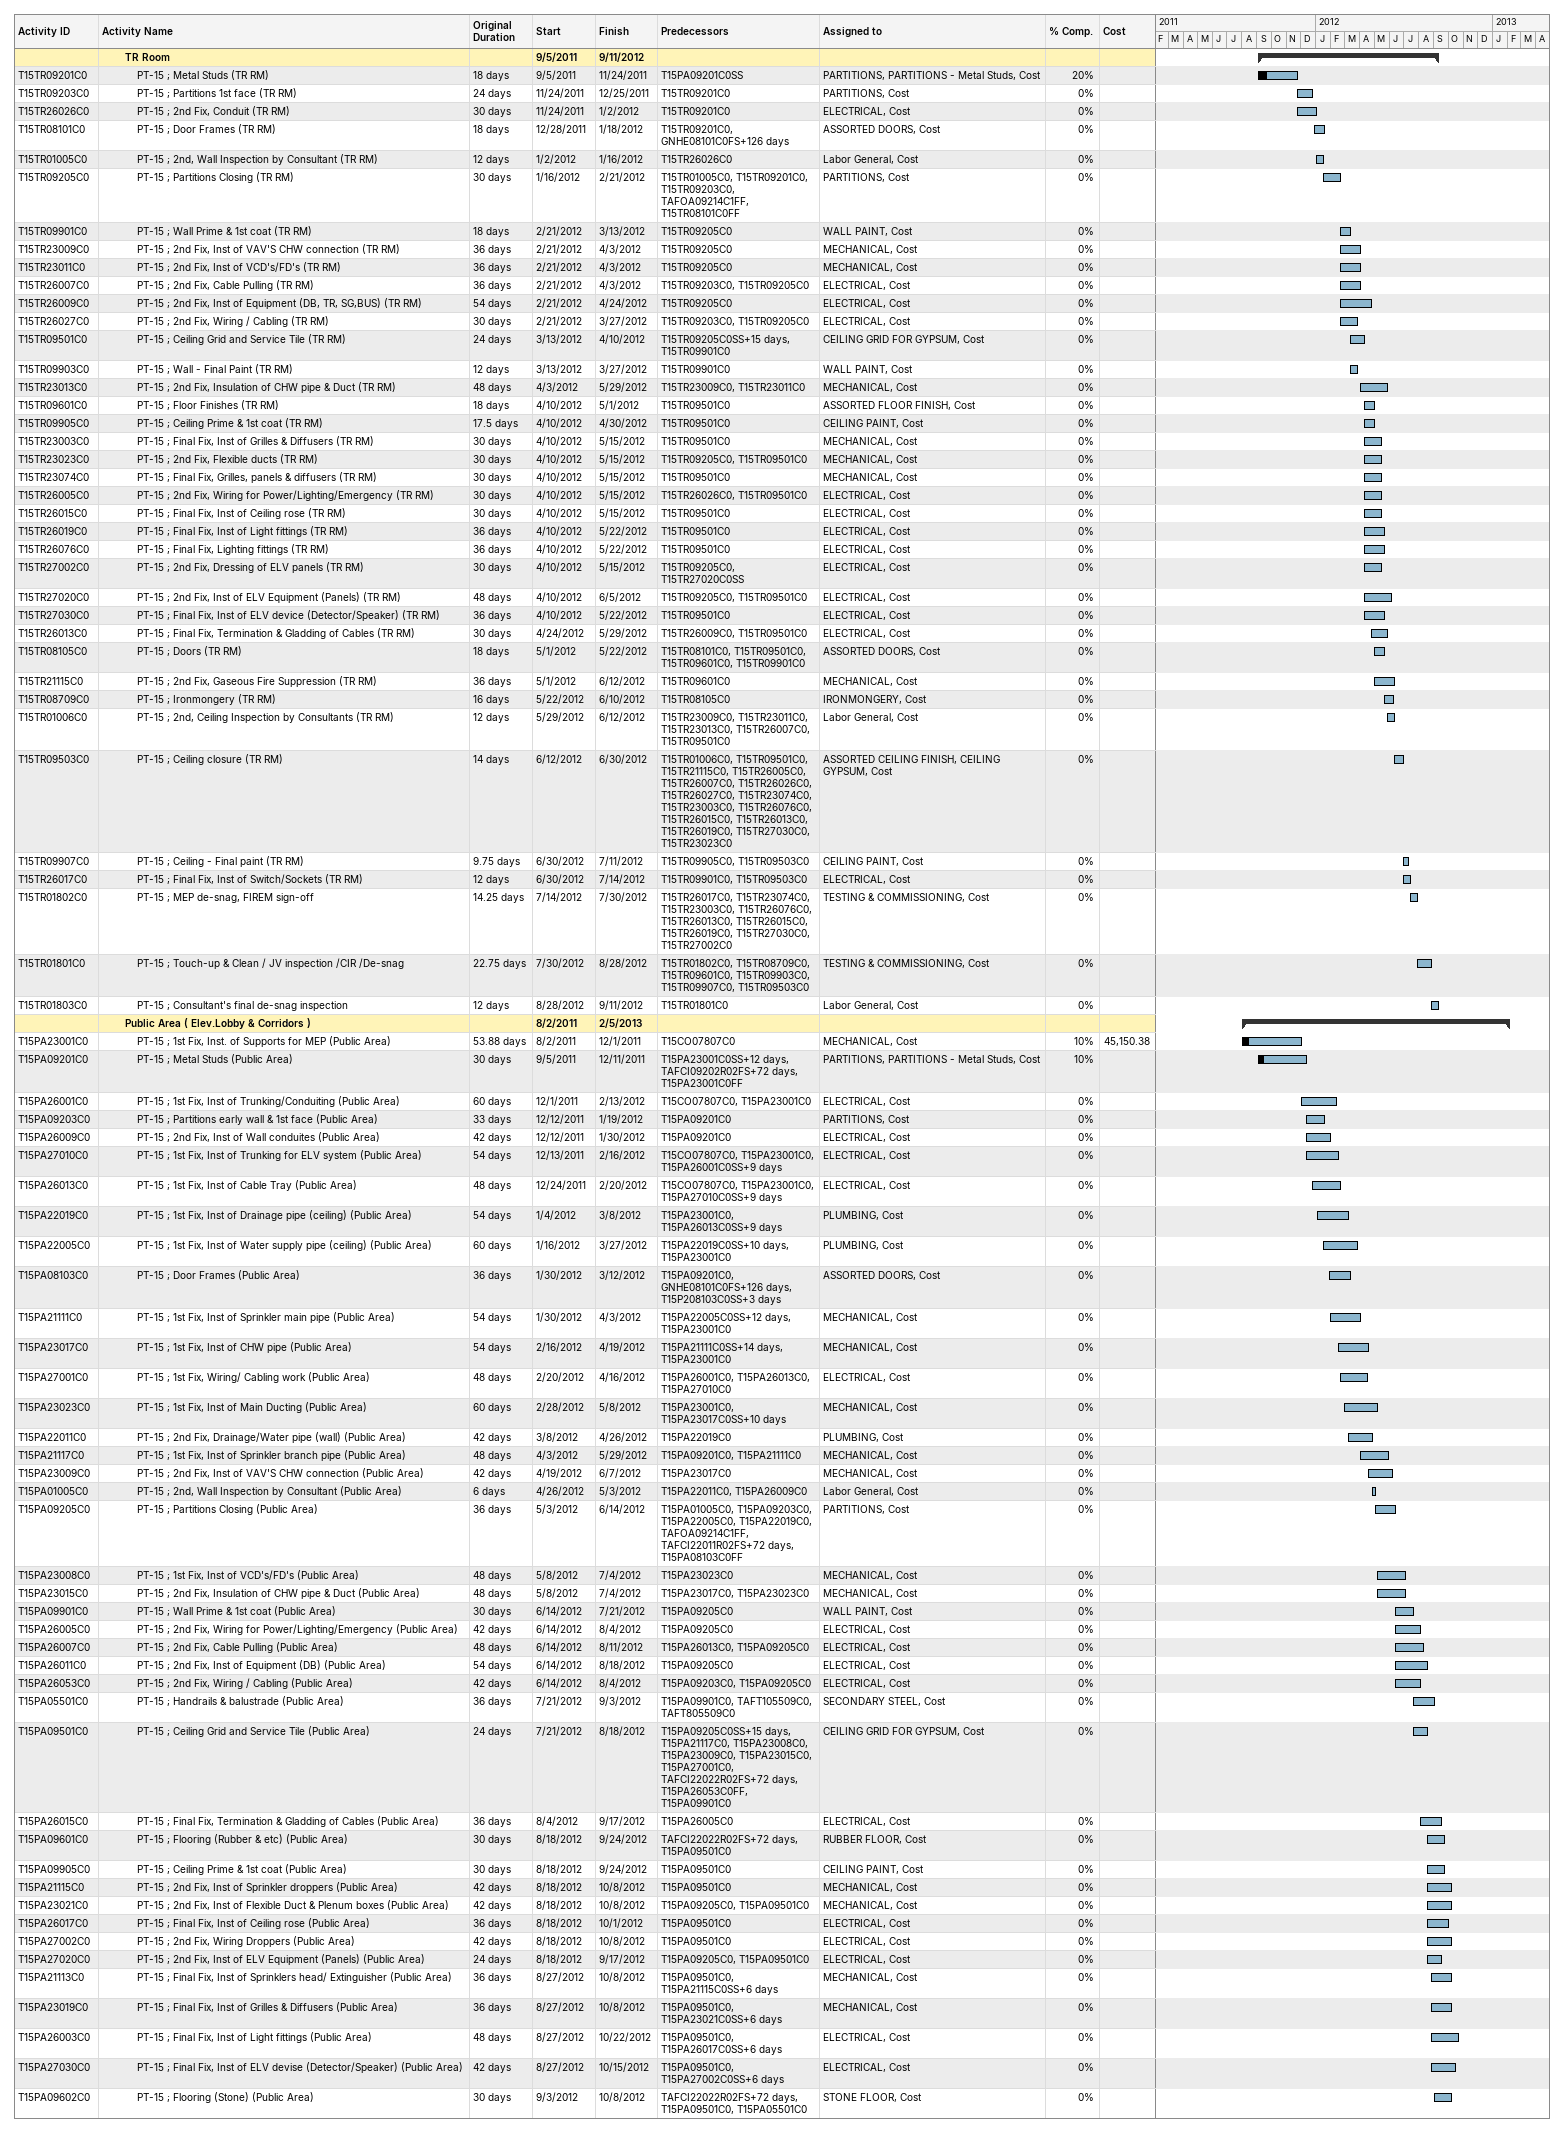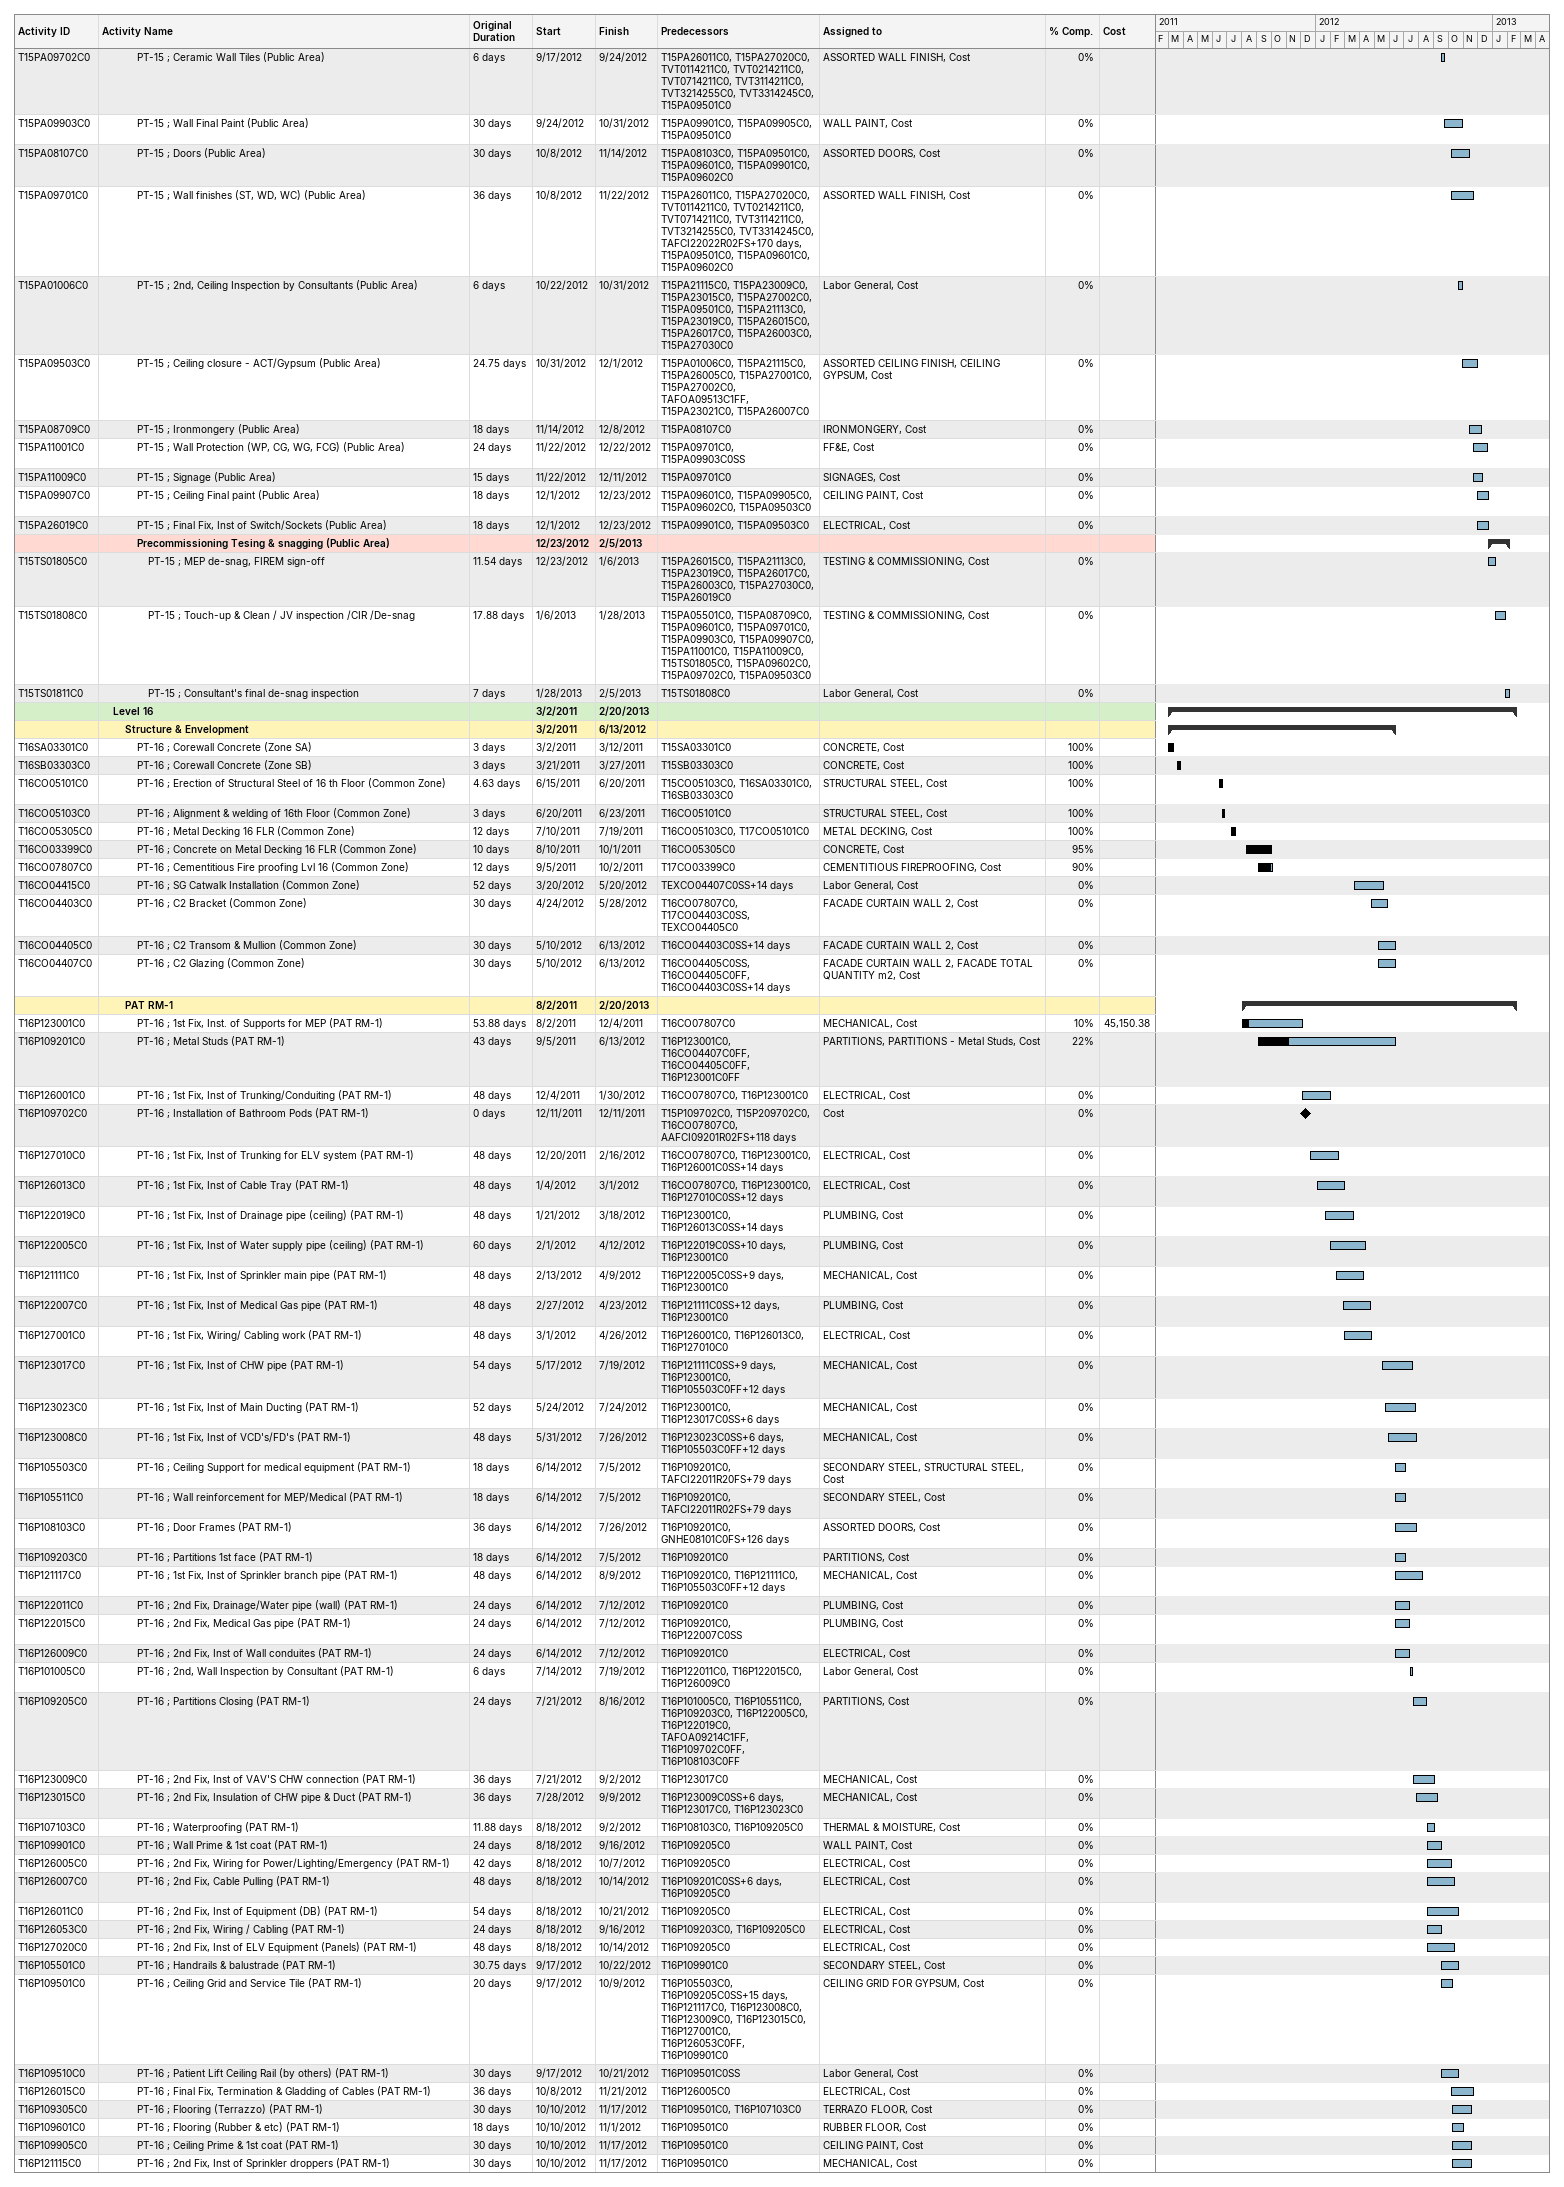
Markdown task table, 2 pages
| ID | Level | Task | Original duration | Start | Finish | Predecessors | Resources | % complete | Cost |
|---|---|---|---|---|---|---|---|---|---|
|  | 3 | **TR Room** |  | 2011-09-05 | 2012-09-11 |  |  |  |  |
| T15TR09201C0 | 4 | PT-15 ; Metal Studs (TR RM) | 18d | 2011-09-05 | 2011-11-24 | T15PA09201C0SS | PARTITIONS, PARTITIONS - Metal Studs, Cost | 20 |  |
| T15TR09203C0 | 4 | PT-15 ; Partitions 1st face (TR RM) | 24d | 2011-11-24 | 2011-12-25 | T15TR09201C0 | PARTITIONS, Cost | 0 |  |
| T15TR26026C0 | 4 | PT-15 ; 2nd Fix, Conduit (TR RM) | 30d | 2011-11-24 | 2012-01-02 | T15TR09201C0 | ELECTRICAL, Cost | 0 |  |
| T15TR08101C0 | 4 | PT-15 ; Door Frames (TR RM) | 18d | 2011-12-28 | 2012-01-18 | T15TR09201C0, GNHE08101C0FS+126d | ASSORTED DOORS, Cost | 0 |  |
| T15TR01005C0 | 4 | PT-15 ; 2nd, Wall Inspection by Consultant (TR RM) | 12d | 2012-01-02 | 2012-01-16 | T15TR26026C0 | Labor General, Cost | 0 |  |
| T15TR09205C0 | 4 | PT-15 ; Partitions Closing (TR RM) | 30d | 2012-01-16 | 2012-02-21 | T15TR01005C0, T15TR09201C0, T15TR09203C0, TAFOA09214C1FF, T15TR08101C0FF | PARTITIONS, Cost | 0 |  |
| T15TR09901C0 | 4 | PT-15 ; Wall Prime & 1st coat (TR RM) | 18d | 2012-02-21 | 2012-03-13 | T15TR09205C0 | WALL PAINT, Cost | 0 |  |
| T15TR23009C0 | 4 | PT-15 ; 2nd Fix, Inst of VAV'S CHW connection (TR RM) | 36d | 2012-02-21 | 2012-04-03 | T15TR09205C0 | MECHANICAL, Cost | 0 |  |
| T15TR23011C0 | 4 | PT-15 ; 2nd Fix, Inst of VCD's/FD's (TR RM) | 36d | 2012-02-21 | 2012-04-03 | T15TR09205C0 | MECHANICAL, Cost | 0 |  |
| T15TR26007C0 | 4 | PT-15 ; 2nd Fix, Cable Pulling (TR RM) | 36d | 2012-02-21 | 2012-04-03 | T15TR09203C0, T15TR09205C0 | ELECTRICAL, Cost | 0 |  |
| T15TR26009C0 | 4 | PT-15 ; 2nd Fix, Inst of Equipment (DB, TR, SG,BUS) (TR RM) | 54d | 2012-02-21 | 2012-04-24 | T15TR09205C0 | ELECTRICAL, Cost | 0 |  |
| T15TR26027C0 | 4 | PT-15 ; 2nd Fix, Wiring / Cabling (TR RM) | 30d | 2012-02-21 | 2012-03-27 | T15TR09203C0, T15TR09205C0 | ELECTRICAL, Cost | 0 |  |
| T15TR09501C0 | 4 | PT-15 ; Ceiling Grid and Service Tile (TR RM) | 24d | 2012-03-13 | 2012-04-10 | T15TR09205C0SS+15d, T15TR09901C0 | CEILING GRID FOR GYPSUM, Cost | 0 |  |
| T15TR09903C0 | 4 | PT-15 ; Wall - Final Paint (TR RM) | 12d | 2012-03-13 | 2012-03-27 | T15TR09901C0 | WALL PAINT, Cost | 0 |  |
| T15TR23013C0 | 4 | PT-15 ; 2nd Fix, Insulation of CHW pipe & Duct (TR RM) | 48d | 2012-04-03 | 2012-05-29 | T15TR23009C0, T15TR23011C0 | MECHANICAL, Cost | 0 |  |
| T15TR09601C0 | 4 | PT-15 ; Floor Finishes (TR RM) | 18d | 2012-04-10 | 2012-05-01 | T15TR09501C0 | ASSORTED FLOOR FINISH, Cost | 0 |  |
| T15TR09905C0 | 4 | PT-15 ; Ceiling Prime & 1st coat (TR RM) | 17.5d | 2012-04-10 | 2012-04-30 | T15TR09501C0 | CEILING PAINT, Cost | 0 |  |
| T15TR23003C0 | 4 | PT-15 ; Final Fix, Inst of Grilles & Diffusers (TR RM) | 30d | 2012-04-10 | 2012-05-15 | T15TR09501C0 | MECHANICAL, Cost | 0 |  |
| T15TR23023C0 | 4 | PT-15 ; 2nd Fix, Flexible ducts (TR RM) | 30d | 2012-04-10 | 2012-05-15 | T15TR09205C0, T15TR09501C0 | MECHANICAL, Cost | 0 |  |
| T15TR23074C0 | 4 | PT-15 ; Final Fix, Grilles, panels & diffusers (TR RM) | 30d | 2012-04-10 | 2012-05-15 | T15TR09501C0 | MECHANICAL, Cost | 0 |  |
| T15TR26005C0 | 4 | PT-15 ; 2nd Fix, Wiring for Power/Lighting/Emergency (TR RM) | 30d | 2012-04-10 | 2012-05-15 | T15TR26026C0, T15TR09501C0 | ELECTRICAL, Cost | 0 |  |
| T15TR26015C0 | 4 | PT-15 ; Final Fix, Inst of Ceiling rose (TR RM) | 30d | 2012-04-10 | 2012-05-15 | T15TR09501C0 | ELECTRICAL, Cost | 0 |  |
| T15TR26019C0 | 4 | PT-15 ; Final Fix, Inst of Light fittings (TR RM) | 36d | 2012-04-10 | 2012-05-22 | T15TR09501C0 | ELECTRICAL, Cost | 0 |  |
| T15TR26076C0 | 4 | PT-15 ; Final Fix, Lighting fittings (TR RM) | 36d | 2012-04-10 | 2012-05-22 | T15TR09501C0 | ELECTRICAL, Cost | 0 |  |
| T15TR27002C0 | 4 | PT-15 ; 2nd Fix, Dressing of ELV panels (TR RM) | 30d | 2012-04-10 | 2012-05-15 | T15TR09205C0, T15TR27020C0SS | ELECTRICAL, Cost | 0 |  |
| T15TR27020C0 | 4 | PT-15 ; 2nd Fix, Inst of ELV Equipment (Panels) (TR RM) | 48d | 2012-04-10 | 2012-06-05 | T15TR09205C0, T15TR09501C0 | ELECTRICAL, Cost | 0 |  |
| T15TR27030C0 | 4 | PT-15 ; Final Fix, Inst of ELV device (Detector/Speaker) (TR RM) | 36d | 2012-04-10 | 2012-05-22 | T15TR09501C0 | ELECTRICAL, Cost | 0 |  |
| T15TR26013C0 | 4 | PT-15 ; Final Fix, Termination & Gladding of Cables (TR RM) | 30d | 2012-04-24 | 2012-05-29 | T15TR26009C0, T15TR09501C0 | ELECTRICAL, Cost | 0 |  |
| T15TR08105C0 | 4 | PT-15 ; Doors (TR RM) | 18d | 2012-05-01 | 2012-05-22 | T15TR08101C0, T15TR09501C0, T15TR09601C0, T15TR09901C0 | ASSORTED DOORS, Cost | 0 |  |
| T15TR21115C0 | 4 | PT-15 ; 2nd Fix, Gaseous Fire Suppression (TR RM) | 36d | 2012-05-01 | 2012-06-12 | T15TR09601C0 | MECHANICAL, Cost | 0 |  |
| T15TR08709C0 | 4 | PT-15 ; Ironmongery (TR RM) | 16d | 2012-05-22 | 2012-06-10 | T15TR08105C0 | IRONMONGERY, Cost | 0 |  |
| T15TR01006C0 | 4 | PT-15 ; 2nd, Ceiling Inspection by Consultants (TR RM) | 12d | 2012-05-29 | 2012-06-12 | T15TR23009C0, T15TR23011C0, T15TR23013C0, T15TR26007C0, T15TR09501C0 | Labor General, Cost | 0 |  |
| T15TR09503C0 | 4 | PT-15 ; Ceiling closure (TR RM) | 14d | 2012-06-12 | 2012-06-30 | T15TR01006C0, T15TR09501C0, T15TR21115C0, T15TR26005C0, T15TR26007C0, T15TR26026C0, T15TR26027C0, T15TR23074C0, T15TR23003C0, T15TR26076C0, T15TR26015C0, T15TR26013C0, T15TR26019C0, T15TR27030C0, T15TR23023C0 | ASSORTED CEILING FINISH, CEILING GYPSUM, Cost | 0 |  |
| T15TR09907C0 | 4 | PT-15 ; Ceiling - Final paint (TR RM) | 9.75d | 2012-06-30 | 2012-07-11 | T15TR09905C0, T15TR09503C0 | CEILING PAINT, Cost | 0 |  |
| T15TR26017C0 | 4 | PT-15 ; Final Fix, Inst of Switch/Sockets (TR RM) | 12d | 2012-06-30 | 2012-07-14 | T15TR09901C0, T15TR09503C0 | ELECTRICAL, Cost | 0 |  |
| T15TR01802C0 | 4 | PT-15 ; MEP de-snag, FIREM sign-off | 14.25d | 2012-07-14 | 2012-07-30 | T15TR26017C0, T15TR23074C0, T15TR23003C0, T15TR26076C0, T15TR26013C0, T15TR26015C0, T15TR26019C0, T15TR27030C0, T15TR27002C0 | TESTING & COMMISSIONING, Cost | 0 |  |
| T15TR01801C0 | 4 | PT-15 ; Touch-up & Clean / JV inspection /CIR /De-snag | 22.75d | 2012-07-30 | 2012-08-28 | T15TR01802C0, T15TR08709C0, T15TR09601C0, T15TR09903C0, T15TR09907C0, T15TR09503C0 | TESTING & COMMISSIONING, Cost | 0 |  |
| T15TR01803C0 | 4 | PT-15 ; Consultant's final de-snag inspection | 12d | 2012-08-28 | 2012-09-11 | T15TR01801C0 | Labor General, Cost | 0 |  |
|  | 3 | **Public Area ( Elev.Lobby & Corridors )** |  | 2011-08-02 | 2013-02-05 |  |  |  |  |
| T15PA23001C0 | 4 | PT-15 ; 1st Fix, Inst. of Supports for MEP (Public Area) | 53.88d | 2011-08-02 | 2011-12-01 | T15CO07807C0 | MECHANICAL, Cost | 10 | 45150.38 |
| T15PA09201C0 | 4 | PT-15 ; Metal Studs (Public Area) | 30d | 2011-09-05 | 2011-12-11 | T15PA23001C0SS+12d, TAFCI09202R02FS+72d, T15PA23001C0FF | PARTITIONS, PARTITIONS - Metal Studs, Cost | 10 |  |
| T15PA26001C0 | 4 | PT-15 ; 1st Fix, Inst of Trunking/Conduiting (Public Area) | 60d | 2011-12-01 | 2012-02-13 | T15CO07807C0, T15PA23001C0 | ELECTRICAL, Cost | 0 |  |
| T15PA09203C0 | 4 | PT-15 ; Partitions early wall & 1st face (Public Area) | 33d | 2011-12-12 | 2012-01-19 | T15PA09201C0 | PARTITIONS, Cost | 0 |  |
| T15PA26009C0 | 4 | PT-15 ; 2nd Fix, Inst of Wall conduites (Public Area) | 42d | 2011-12-12 | 2012-01-30 | T15PA09201C0 | ELECTRICAL, Cost | 0 |  |
| T15PA27010C0 | 4 | PT-15 ; 1st Fix, Inst of Trunking for ELV system (Public Area) | 54d | 2011-12-13 | 2012-02-16 | T15CO07807C0, T15PA23001C0, T15PA26001C0SS+9d | ELECTRICAL, Cost | 0 |  |
| T15PA26013C0 | 4 | PT-15 ; 1st Fix, Inst of Cable Tray (Public Area) | 48d | 2011-12-24 | 2012-02-20 | T15CO07807C0, T15PA23001C0, T15PA27010C0SS+9d | ELECTRICAL, Cost | 0 |  |
| T15PA22019C0 | 4 | PT-15 ; 1st Fix, Inst of Drainage pipe (ceiling) (Public Area) | 54d | 2012-01-04 | 2012-03-08 | T15PA23001C0, T15PA26013C0SS+9d | PLUMBING, Cost | 0 |  |
| T15PA22005C0 | 4 | PT-15 ; 1st Fix, Inst of Water supply pipe (ceiling) (Public Area) | 60d | 2012-01-16 | 2012-03-27 | T15PA22019C0SS+10d, T15PA23001C0 | PLUMBING, Cost | 0 |  |
| T15PA08103C0 | 4 | PT-15 ; Door Frames (Public Area) | 36d | 2012-01-30 | 2012-03-12 | T15PA09201C0, GNHE08101C0FS+126d, T15P208103C0SS+3d | ASSORTED DOORS, Cost | 0 |  |
| T15PA21111C0 | 4 | PT-15 ; 1st Fix, Inst of Sprinkler main pipe (Public Area) | 54d | 2012-01-30 | 2012-04-03 | T15PA22005C0SS+12d, T15PA23001C0 | MECHANICAL, Cost | 0 |  |
| T15PA23017C0 | 4 | PT-15 ; 1st Fix, Inst of CHW pipe (Public Area) | 54d | 2012-02-16 | 2012-04-19 | T15PA21111C0SS+14d, T15PA23001C0 | MECHANICAL, Cost | 0 |  |
| T15PA27001C0 | 4 | PT-15 ; 1st Fix, Wiring/ Cabling work (Public Area) | 48d | 2012-02-20 | 2012-04-16 | T15PA26001C0, T15PA26013C0, T15PA27010C0 | ELECTRICAL, Cost | 0 |  |
| T15PA23023C0 | 4 | PT-15 ; 1st Fix, Inst of Main Ducting (Public Area) | 60d | 2012-02-28 | 2012-05-08 | T15PA23001C0, T15PA23017C0SS+10d | MECHANICAL, Cost | 0 |  |
| T15PA22011C0 | 4 | PT-15 ; 2nd Fix, Drainage/Water pipe (wall) (Public Area) | 42d | 2012-03-08 | 2012-04-26 | T15PA22019C0 | PLUMBING, Cost | 0 |  |
| T15PA21117C0 | 4 | PT-15 ; 1st Fix, Inst of Sprinkler branch pipe (Public Area) | 48d | 2012-04-03 | 2012-05-29 | T15PA09201C0, T15PA21111C0 | MECHANICAL, Cost | 0 |  |
| T15PA23009C0 | 4 | PT-15 ; 2nd Fix, Inst of VAV'S CHW connection (Public Area) | 42d | 2012-04-19 | 2012-06-07 | T15PA23017C0 | MECHANICAL, Cost | 0 |  |
| T15PA01005C0 | 4 | PT-15 ; 2nd, Wall Inspection by Consultant (Public Area) | 6d | 2012-04-26 | 2012-05-03 | T15PA22011C0, T15PA26009C0 | Labor General, Cost | 0 |  |
| T15PA09205C0 | 4 | PT-15 ; Partitions Closing (Public Area) | 36d | 2012-05-03 | 2012-06-14 | T15PA01005C0, T15PA09203C0, T15PA22005C0, T15PA22019C0, TAFOA09214C1FF, TAFCI22011R02FS+72d, T15PA08103C0FF | PARTITIONS, Cost | 0 |  |
| T15PA23008C0 | 4 | PT-15 ; 1st Fix, Inst of VCD's/FD's (Public Area) | 48d | 2012-05-08 | 2012-07-04 | T15PA23023C0 | MECHANICAL, Cost | 0 |  |
| T15PA23015C0 | 4 | PT-15 ; 2nd Fix, Insulation of CHW pipe & Duct (Public Area) | 48d | 2012-05-08 | 2012-07-04 | T15PA23017C0, T15PA23023C0 | MECHANICAL, Cost | 0 |  |
| T15PA09901C0 | 4 | PT-15 ; Wall Prime & 1st coat (Public Area) | 30d | 2012-06-14 | 2012-07-21 | T15PA09205C0 | WALL PAINT, Cost | 0 |  |
| T15PA26005C0 | 4 | PT-15 ; 2nd Fix, Wiring for Power/Lighting/Emergency (Public Area) | 42d | 2012-06-14 | 2012-08-04 | T15PA09205C0 | ELECTRICAL, Cost | 0 |  |
| T15PA26007C0 | 4 | PT-15 ; 2nd Fix, Cable Pulling (Public Area) | 48d | 2012-06-14 | 2012-08-11 | T15PA26013C0, T15PA09205C0 | ELECTRICAL, Cost | 0 |  |
| T15PA26011C0 | 4 | PT-15 ; 2nd Fix, Inst of Equipment (DB) (Public Area) | 54d | 2012-06-14 | 2012-08-18 | T15PA09205C0 | ELECTRICAL, Cost | 0 |  |
| T15PA26053C0 | 4 | PT-15 ; 2nd Fix, Wiring / Cabling (Public Area) | 42d | 2012-06-14 | 2012-08-04 | T15PA09203C0, T15PA09205C0 | ELECTRICAL, Cost | 0 |  |
| T15PA05501C0 | 4 | PT-15 ; Handrails & balustrade (Public Area) | 36d | 2012-07-21 | 2012-09-03 | T15PA09901C0, TAFT105509C0, TAFT805509C0 | SECONDARY STEEL, Cost | 0 |  |
| T15PA09501C0 | 4 | PT-15 ; Ceiling Grid and Service Tile (Public Area) | 24d | 2012-07-21 | 2012-08-18 | T15PA09205C0SS+15d, T15PA21117C0, T15PA23008C0, T15PA23009C0, T15PA23015C0, T15PA27001C0, TAFCI22022R02FS+72d, T15PA26053C0FF, T15PA09901C0 | CEILING GRID FOR GYPSUM, Cost | 0 |  |
| T15PA26015C0 | 4 | PT-15 ; Final Fix, Termination & Gladding of Cables (Public Area) | 36d | 2012-08-04 | 2012-09-17 | T15PA26005C0 | ELECTRICAL, Cost | 0 |  |
| T15PA09601C0 | 4 | PT-15 ; Flooring (Rubber & etc) (Public Area) | 30d | 2012-08-18 | 2012-09-24 | TAFCI22022R02FS+72d, T15PA09501C0 | RUBBER FLOOR, Cost | 0 |  |
| T15PA09905C0 | 4 | PT-15 ; Ceiling Prime & 1st coat (Public Area) | 30d | 2012-08-18 | 2012-09-24 | T15PA09501C0 | CEILING PAINT, Cost | 0 |  |
| T15PA21115C0 | 4 | PT-15 ; 2nd Fix, Inst of Sprinkler droppers (Public Area) | 42d | 2012-08-18 | 2012-10-08 | T15PA09501C0 | MECHANICAL, Cost | 0 |  |
| T15PA23021C0 | 4 | PT-15 ; 2nd Fix, Inst of Flexible Duct & Plenum boxes (Public Area) | 42d | 2012-08-18 | 2012-10-08 | T15PA09205C0, T15PA09501C0 | MECHANICAL, Cost | 0 |  |
| T15PA26017C0 | 4 | PT-15 ; Final Fix, Inst of Ceiling rose (Public Area) | 36d | 2012-08-18 | 2012-10-01 | T15PA09501C0 | ELECTRICAL, Cost | 0 |  |
| T15PA27002C0 | 4 | PT-15 ; 2nd Fix, Wiring Droppers (Public Area) | 42d | 2012-08-18 | 2012-10-08 | T15PA09501C0 | ELECTRICAL, Cost | 0 |  |
| T15PA27020C0 | 4 | PT-15 ; 2nd Fix, Inst of ELV Equipment (Panels) (Public Area) | 24d | 2012-08-18 | 2012-09-17 | T15PA09205C0, T15PA09501C0 | ELECTRICAL, Cost | 0 |  |
| T15PA21113C0 | 4 | PT-15 ; Final Fix, Inst of Sprinklers head/ Extinguisher (Public Area) | 36d | 2012-08-27 | 2012-10-08 | T15PA09501C0, T15PA21115C0SS+6d | MECHANICAL, Cost | 0 |  |
| T15PA23019C0 | 4 | PT-15 ; Final Fix, Inst of Grilles & Diffusers (Public Area) | 36d | 2012-08-27 | 2012-10-08 | T15PA09501C0, T15PA23021C0SS+6d | MECHANICAL, Cost | 0 |  |
| T15PA26003C0 | 4 | PT-15 ; Final Fix, Inst of Light fittings (Public Area) | 48d | 2012-08-27 | 2012-10-22 | T15PA09501C0, T15PA26017C0SS+6d | ELECTRICAL, Cost | 0 |  |
| T15PA27030C0 | 4 | PT-15 ; Final Fix, Inst of ELV devise (Detector/Speaker) (Public Area) | 42d | 2012-08-27 | 2012-10-15 | T15PA09501C0, T15PA27002C0SS+6d | ELECTRICAL, Cost | 0 |  |
| T15PA09602C0 | 4 | PT-15 ; Flooring (Stone) (Public Area) | 30d | 2012-09-03 | 2012-10-08 | TAFCI22022R02FS+72d, T15PA09501C0, T15PA05501C0 | STONE FLOOR, Cost | 0 |  |
| T15PA09702C0 | 4 | PT-15 ; Ceramic Wall Tiles (Public Area) | 6d | 2012-09-17 | 2012-09-24 | T15PA26011C0, T15PA27020C0, TVT0114211C0, TVT0214211C0, TVT0714211C0, TVT3114211C0, TVT3214255C0, TVT3314245C0, T15PA09501C0 | ASSORTED WALL FINISH, Cost | 0 |  |
| T15PA09903C0 | 4 | PT-15 ; Wall Final Paint (Public Area) | 30d | 2012-09-24 | 2012-10-31 | T15PA09901C0, T15PA09905C0, T15PA09501C0 | WALL PAINT, Cost | 0 |  |
| T15PA08107C0 | 4 | PT-15 ; Doors (Public Area) | 30d | 2012-10-08 | 2012-11-14 | T15PA08103C0, T15PA09501C0, T15PA09601C0, T15PA09901C0, T15PA09602C0 | ASSORTED DOORS, Cost | 0 |  |
| T15PA09701C0 | 4 | PT-15 ; Wall finishes (ST, WD, WC) (Public Area) | 36d | 2012-10-08 | 2012-11-22 | T15PA26011C0, T15PA27020C0, TVT0114211C0, TVT0214211C0, TVT0714211C0, TVT3114211C0, TVT3214255C0, TVT3314245C0, TAFCI22022R02FS+170d, T15PA09501C0, T15PA09601C0, T15PA09602C0 | ASSORTED WALL FINISH, Cost | 0 |  |
| T15PA01006C0 | 4 | PT-15 ; 2nd, Ceiling Inspection by Consultants (Public Area) | 6d | 2012-10-22 | 2012-10-31 | T15PA21115C0, T15PA23009C0, T15PA23015C0, T15PA27002C0, T15PA09501C0, T15PA21113C0, T15PA23019C0, T15PA26015C0, T15PA26017C0, T15PA26003C0, T15PA27030C0 | Labor General, Cost | 0 |  |
| T15PA09503C0 | 4 | PT-15 ; Ceiling closure - ACT/Gypsum (Public Area) | 24.75d | 2012-10-31 | 2012-12-01 | T15PA01006C0, T15PA21115C0, T15PA26005C0, T15PA27001C0, T15PA27002C0, TAFOA09513C1FF, T15PA23021C0, T15PA26007C0 | ASSORTED CEILING FINISH, CEILING GYPSUM, Cost | 0 |  |
| T15PA08709C0 | 4 | PT-15 ; Ironmongery (Public Area) | 18d | 2012-11-14 | 2012-12-08 | T15PA08107C0 | IRONMONGERY, Cost | 0 |  |
| T15PA11001C0 | 4 | PT-15 ; Wall Protection (WP, CG, WG, FCG) (Public Area) | 24d | 2012-11-22 | 2012-12-22 | T15PA09701C0, T15PA09903C0SS | FF&E, Cost | 0 |  |
| T15PA11009C0 | 4 | PT-15 ; Signage (Public Area) | 15d | 2012-11-22 | 2012-12-11 | T15PA09701C0 | SIGNAGES, Cost | 0 |  |
| T15PA09907C0 | 4 | PT-15 ; Ceiling Final paint (Public Area) | 18d | 2012-12-01 | 2012-12-23 | T15PA09601C0, T15PA09905C0, T15PA09602C0, T15PA09503C0 | CEILING PAINT, Cost | 0 |  |
| T15PA26019C0 | 4 | PT-15 ; Final Fix, Inst of Switch/Sockets (Public Area) | 18d | 2012-12-01 | 2012-12-23 | T15PA09901C0, T15PA09503C0 | ELECTRICAL, Cost | 0 |  |
|  | 4 | **Precommissioning Tesing & snagging (Public Area)** |  | 2012-12-23 | 2013-02-05 |  |  |  |  |
| T15TS01805C0 | 5 | PT-15 ; MEP de-snag, FIREM sign-off | 11.54d | 2012-12-23 | 2013-01-06 | T15PA26015C0, T15PA21113C0, T15PA23019C0, T15PA26017C0, T15PA26003C0, T15PA27030C0, T15PA26019C0 | TESTING & COMMISSIONING, Cost | 0 |  |
| T15TS01808C0 | 5 | PT-15 ; Touch-up & Clean / JV inspection /CIR /De-snag | 17.88d | 2013-01-06 | 2013-01-28 | T15PA05501C0, T15PA08709C0, T15PA09601C0, T15PA09701C0, T15PA09903C0, T15PA09907C0, T15PA11001C0, T15PA11009C0, T15TS01805C0, T15PA09602C0, T15PA09702C0, T15PA09503C0 | TESTING & COMMISSIONING, Cost | 0 |  |
| T15TS01811C0 | 5 | PT-15 ; Consultant's final de-snag inspection | 7d | 2013-01-28 | 2013-02-05 | T15TS01808C0 | Labor General, Cost | 0 |  |
|  | 2 | **Level 16** |  | 2011-03-02 | 2013-02-20 |  |  |  |  |
|  | 3 | **Structure & Envelopment** |  | 2011-03-02 | 2012-06-13 |  |  |  |  |
| T16SA03301C0 | 4 | PT-16 ; Corewall Concrete (Zone SA) | 3d | 2011-03-02 | 2011-03-12 | T15SA03301C0 | CONCRETE, Cost | 100 |  |
| T16SB03303C0 | 4 | PT-16 ; Corewall Concrete (Zone SB) | 3d | 2011-03-21 | 2011-03-27 | T15SB03303C0 | CONCRETE, Cost | 100 |  |
| T16CO05101C0 | 4 | PT-16 ; Erection of Structural Steel of 16 th Floor (Common Zone) | 4.63d | 2011-06-15 | 2011-06-20 | T15CO05103C0, T16SA03301C0, T16SB03303C0 | STRUCTURAL STEEL, Cost | 100 |  |
| T16CO05103C0 | 4 | PT-16 ; Alignment & welding of 16th Floor (Common Zone) | 3d | 2011-06-20 | 2011-06-23 | T16CO05101C0 | STRUCTURAL STEEL, Cost | 100 |  |
| T16CO05305C0 | 4 | PT-16 ; Metal Decking 16 FLR (Common Zone) | 12d | 2011-07-10 | 2011-07-19 | T16CO05103C0, T17CO05101C0 | METAL DECKING, Cost | 100 |  |
| T16CO03399C0 | 4 | PT-16 ; Concrete on Metal Decking 16 FLR (Common Zone) | 10d | 2011-08-10 | 2011-10-01 | T16CO05305C0 | CONCRETE, Cost | 95 |  |
| T16CO07807C0 | 4 | PT-16 ; Cementitious Fire proofing Lvl 16 (Common Zone) | 12d | 2011-09-05 | 2011-10-02 | T17CO03399C0 | CEMENTITIOUS FIREPROOFING, Cost | 90 |  |
| T16CO04415C0 | 4 | PT-16 ; SG Catwalk Installation (Common Zone) | 52d | 2012-03-20 | 2012-05-20 | TEXCO04407C0SS+14d | Labor General, Cost | 0 |  |
| T16CO04403C0 | 4 | PT-16 ; C2 Bracket (Common Zone) | 30d | 2012-04-24 | 2012-05-28 | T16CO07807C0, T17CO04403C0SS, TEXCO04405C0 | FACADE CURTAIN WALL 2, Cost | 0 |  |
| T16CO04405C0 | 4 | PT-16 ; C2 Transom & Mullion (Common Zone) | 30d | 2012-05-10 | 2012-06-13 | T16CO04403C0SS+14d | FACADE CURTAIN WALL 2, Cost | 0 |  |
| T16CO04407C0 | 4 | PT-16 ; C2 Glazing (Common Zone) | 30d | 2012-05-10 | 2012-06-13 | T16CO04405C0SS, T16CO04405C0FF, T16CO04403C0SS+14d | FACADE CURTAIN WALL 2, FACADE TOTAL QUANTITY m2, Cost | 0 |  |
|  | 3 | **PAT RM-1** |  | 2011-08-02 | 2013-02-20 |  |  |  |  |
| T16P123001C0 | 4 | PT-16 ; 1st Fix, Inst. of Supports for MEP (PAT RM-1) | 53.88d | 2011-08-02 | 2011-12-04 | T16CO07807C0 | MECHANICAL, Cost | 10 | 45150.38 |
| T16P109201C0 | 4 | PT-16 ; Metal Studs (PAT RM-1) | 43d | 2011-09-05 | 2012-06-13 | T16P123001C0, T16CO04407C0FF, T16CO04405C0FF, T16P123001C0FF | PARTITIONS, PARTITIONS - Metal Studs, Cost | 22 |  |
| T16P126001C0 | 4 | PT-16 ; 1st Fix, Inst of Trunking/Conduiting (PAT RM-1) | 48d | 2011-12-04 | 2012-01-30 | T16CO07807C0, T16P123001C0 | ELECTRICAL, Cost | 0 |  |
| T16P109702C0 | 4 | PT-16 ; Installation of Bathroom Pods (PAT RM-1) | 0d | 2011-12-11 | 2011-12-11 | T15P109702C0, T15P209702C0, T16CO07807C0, AAFCI09201R02FS+118d | Cost | 0 |  |
| T16P127010C0 | 4 | PT-16 ; 1st Fix, Inst of Trunking for ELV system (PAT RM-1) | 48d | 2011-12-20 | 2012-02-16 | T16CO07807C0, T16P123001C0, T16P126001C0SS+14d | ELECTRICAL, Cost | 0 |  |
| T16P126013C0 | 4 | PT-16 ; 1st Fix, Inst of Cable Tray (PAT RM-1) | 48d | 2012-01-04 | 2012-03-01 | T16CO07807C0, T16P123001C0, T16P127010C0SS+12d | ELECTRICAL, Cost | 0 |  |
| T16P122019C0 | 4 | PT-16 ; 1st Fix, Inst of Drainage pipe (ceiling) (PAT RM-1) | 48d | 2012-01-21 | 2012-03-18 | T16P123001C0, T16P126013C0SS+14d | PLUMBING, Cost | 0 |  |
| T16P122005C0 | 4 | PT-16 ; 1st Fix, Inst of Water supply pipe (ceiling) (PAT RM-1) | 60d | 2012-02-01 | 2012-04-12 | T16P122019C0SS+10d, T16P123001C0 | PLUMBING, Cost | 0 |  |
| T16P121111C0 | 4 | PT-16 ; 1st Fix, Inst of Sprinkler main pipe (PAT RM-1) | 48d | 2012-02-13 | 2012-04-09 | T16P122005C0SS+9d, T16P123001C0 | MECHANICAL, Cost | 0 |  |
| T16P122007C0 | 4 | PT-16 ; 1st Fix, Inst of Medical Gas pipe (PAT RM-1) | 48d | 2012-02-27 | 2012-04-23 | T16P121111C0SS+12d, T16P123001C0 | PLUMBING, Cost | 0 |  |
| T16P127001C0 | 4 | PT-16 ; 1st Fix, Wiring/ Cabling work (PAT RM-1) | 48d | 2012-03-01 | 2012-04-26 | T16P126001C0, T16P126013C0, T16P127010C0 | ELECTRICAL, Cost | 0 |  |
| T16P123017C0 | 4 | PT-16 ; 1st Fix, Inst of CHW pipe (PAT RM-1) | 54d | 2012-05-17 | 2012-07-19 | T16P121111C0SS+9d, T16P123001C0, T16P105503C0FF+12d | MECHANICAL, Cost | 0 |  |
| T16P123023C0 | 4 | PT-16 ; 1st Fix, Inst of Main Ducting (PAT RM-1) | 52d | 2012-05-24 | 2012-07-24 | T16P123001C0, T16P123017C0SS+6d | MECHANICAL, Cost | 0 |  |
| T16P123008C0 | 4 | PT-16 ; 1st Fix, Inst of VCD's/FD's (PAT RM-1) | 48d | 2012-05-31 | 2012-07-26 | T16P123023C0SS+6d, T16P105503C0FF+12d | MECHANICAL, Cost | 0 |  |
| T16P105503C0 | 4 | PT-16 ; Ceiling Support for medical equipment (PAT RM-1) | 18d | 2012-06-14 | 2012-07-05 | T16P109201C0, TAFCI22011R20FS+79d | SECONDARY STEEL, STRUCTURAL STEEL, Cost | 0 |  |
| T16P105511C0 | 4 | PT-16 ; Wall reinforcement for MEP/Medical (PAT RM-1) | 18d | 2012-06-14 | 2012-07-05 | T16P109201C0, TAFCI22011R02FS+79d | SECONDARY STEEL, Cost | 0 |  |
| T16P108103C0 | 4 | PT-16 ; Door Frames (PAT RM-1) | 36d | 2012-06-14 | 2012-07-26 | T16P109201C0, GNHE08101C0FS+126d | ASSORTED DOORS, Cost | 0 |  |
| T16P109203C0 | 4 | PT-16 ; Partitions 1st face (PAT RM-1) | 18d | 2012-06-14 | 2012-07-05 | T16P109201C0 | PARTITIONS, Cost | 0 |  |
| T16P121117C0 | 4 | PT-16 ; 1st Fix, Inst of Sprinkler branch pipe (PAT RM-1) | 48d | 2012-06-14 | 2012-08-09 | T16P109201C0, T16P121111C0, T16P105503C0FF+12d | MECHANICAL, Cost | 0 |  |
| T16P122011C0 | 4 | PT-16 ; 2nd Fix, Drainage/Water pipe (wall) (PAT RM-1) | 24d | 2012-06-14 | 2012-07-12 | T16P109201C0 | PLUMBING, Cost | 0 |  |
| T16P122015C0 | 4 | PT-16 ; 2nd Fix, Medical Gas pipe (PAT RM-1) | 24d | 2012-06-14 | 2012-07-12 | T16P109201C0, T16P122007C0SS | PLUMBING, Cost | 0 |  |
| T16P126009C0 | 4 | PT-16 ; 2nd Fix, Inst of Wall conduites (PAT RM-1) | 24d | 2012-06-14 | 2012-07-12 | T16P109201C0 | ELECTRICAL, Cost | 0 |  |
| T16P101005C0 | 4 | PT-16 ; 2nd, Wall Inspection by Consultant (PAT RM-1) | 6d | 2012-07-14 | 2012-07-19 | T16P122011C0, T16P122015C0, T16P126009C0 | Labor General, Cost | 0 |  |
| T16P109205C0 | 4 | PT-16 ; Partitions Closing (PAT RM-1) | 24d | 2012-07-21 | 2012-08-16 | T16P101005C0, T16P105511C0, T16P109203C0, T16P122005C0, T16P122019C0, TAFOA09214C1FF, T16P109702C0FF, T16P108103C0FF | PARTITIONS, Cost | 0 |  |
| T16P123009C0 | 4 | PT-16 ; 2nd Fix, Inst of VAV'S CHW connection (PAT RM-1) | 36d | 2012-07-21 | 2012-09-02 | T16P123017C0 | MECHANICAL, Cost | 0 |  |
| T16P123015C0 | 4 | PT-16 ; 2nd Fix, Insulation of CHW pipe & Duct (PAT RM-1) | 36d | 2012-07-28 | 2012-09-09 | T16P123009C0SS+6d, T16P123017C0, T16P123023C0 | MECHANICAL, Cost | 0 |  |
| T16P107103C0 | 4 | PT-16 ; Waterproofing (PAT RM-1) | 11.88d | 2012-08-18 | 2012-09-02 | T16P108103C0, T16P109205C0 | THERMAL & MOISTURE, Cost | 0 |  |
| T16P109901C0 | 4 | PT-16 ; Wall Prime & 1st coat (PAT RM-1) | 24d | 2012-08-18 | 2012-09-16 | T16P109205C0 | WALL PAINT, Cost | 0 |  |
| T16P126005C0 | 4 | PT-16 ; 2nd Fix, Wiring for Power/Lighting/Emergency (PAT RM-1) | 42d | 2012-08-18 | 2012-10-07 | T16P109205C0 | ELECTRICAL, Cost | 0 |  |
| T16P126007C0 | 4 | PT-16 ; 2nd Fix, Cable Pulling (PAT RM-1) | 48d | 2012-08-18 | 2012-10-14 | T16P109201C0SS+6d, T16P109205C0 | ELECTRICAL, Cost | 0 |  |
| T16P126011C0 | 4 | PT-16 ; 2nd Fix, Inst of Equipment (DB) (PAT RM-1) | 54d | 2012-08-18 | 2012-10-21 | T16P109205C0 | ELECTRICAL, Cost | 0 |  |
| T16P126053C0 | 4 | PT-16 ; 2nd Fix, Wiring / Cabling (PAT RM-1) | 24d | 2012-08-18 | 2012-09-16 | T16P109203C0, T16P109205C0 | ELECTRICAL, Cost | 0 |  |
| T16P127020C0 | 4 | PT-16 ; 2nd Fix, Inst of ELV Equipment (Panels) (PAT RM-1) | 48d | 2012-08-18 | 2012-10-14 | T16P109205C0 | ELECTRICAL, Cost | 0 |  |
| T16P105501C0 | 4 | PT-16 ; Handrails & balustrade (PAT RM-1) | 30.75d | 2012-09-17 | 2012-10-22 | T16P109901C0 | SECONDARY STEEL, Cost | 0 |  |
| T16P109501C0 | 4 | PT-16 ; Ceiling Grid and Service Tile (PAT RM-1) | 20d | 2012-09-17 | 2012-10-09 | T16P105503C0, T16P109205C0SS+15d, T16P121117C0, T16P123008C0, T16P123009C0, T16P123015C0, T16P127001C0, T16P126053C0FF, T16P109901C0 | CEILING GRID FOR GYPSUM, Cost | 0 |  |
| T16P109510C0 | 4 | PT-16 ; Patient Lift Ceiling Rail (by others) (PAT RM-1) | 30d | 2012-09-17 | 2012-10-21 | T16P109501C0SS | Labor General, Cost | 0 |  |
| T16P126015C0 | 4 | PT-16 ; Final Fix, Termination & Gladding of Cables (PAT RM-1) | 36d | 2012-10-08 | 2012-11-21 | T16P126005C0 | ELECTRICAL, Cost | 0 |  |
| T16P109305C0 | 4 | PT-16 ; Flooring (Terrazzo) (PAT RM-1) | 30d | 2012-10-10 | 2012-11-17 | T16P109501C0, T16P107103C0 | TERRAZO FLOOR, Cost | 0 |  |
| T16P109601C0 | 4 | PT-16 ; Flooring (Rubber & etc) (PAT RM-1) | 18d | 2012-10-10 | 2012-11-01 | T16P109501C0 | RUBBER FLOOR, Cost | 0 |  |
| T16P109905C0 | 4 | PT-16 ; Ceiling Prime & 1st coat (PAT RM-1) | 30d | 2012-10-10 | 2012-11-17 | T16P109501C0 | CEILING PAINT, Cost | 0 |  |
| T16P121115C0 | 4 | PT-16 ; 2nd Fix, Inst of Sprinkler droppers (PAT RM-1) | 30d | 2012-10-10 | 2012-11-17 | T16P109501C0 | MECHANICAL, Cost | 0 |  |
